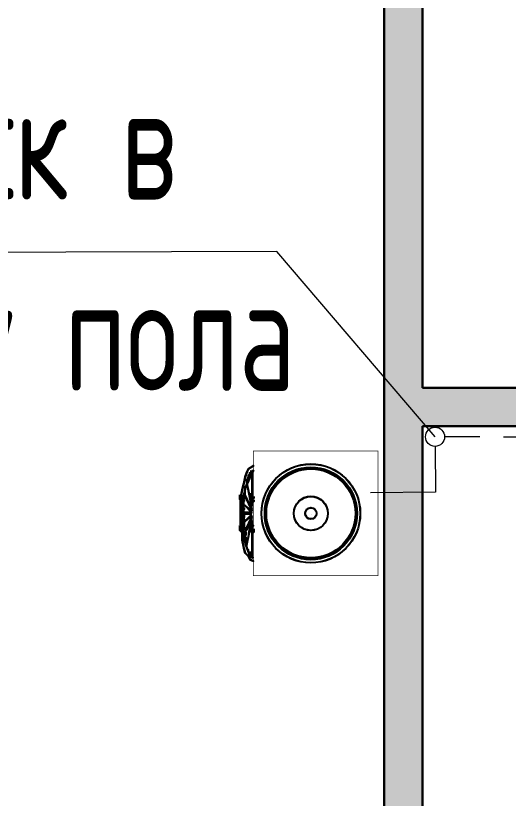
# Model space of a CAD drawing. Header units: millimetres. Extents: x -8689834 to 9419935, y -370377 to 166066.
# Drawn here: x -186348 to -185060, y 118975 to 121020 of the extents above; entities that cross this region are included whole.
import ezdxf
from ezdxf import colors
from ezdxf.entities.mleader import LeaderData, LeaderLine
from ezdxf.math import Vec2, Vec3

# ---------------------------------------------------------------- set-up
doc = ezdxf.new("R2010")
doc.units = ezdxf.units.MM
doc.header["$MEASUREMENT"] = 0
doc.linetypes.add('01_base$0$DASHED2', pattern=[0.375, 0.25, -0.125])
doc.layers.get('0').update_dxf_attribs({"color": 250, "lineweight": 9})
for name, color, linetype, lineweight in [('АР_Отметки', 250, 'Continuous', 15), ('АР_Перегородки газоблок', 165, 'Continuous', 30), ('АР_Перегородки газоблок_Штрих', 165, 'Continuous', 5), ('ВК_канализация', 32, 'Continuous', 30)]:
    doc.layers.add(name, color=color, linetype=linetype, lineweight=lineweight)
doc.layers.add('ТХ_обор_бытовое', color=14, linetype='Continuous')
doc.styles.add('ISOCPEUR', font='isocpeur.ttf', dxfattribs={"width": 0.7})

# ---------------------------------------------------------------- blocks, each defined once
blk = doc.blocks.new('У300')
at = {"layer": 'ТХ_обор_бытовое', "transparency": 33554559}
for points in [[(-230546.2, 67417.8), (-230550.5, 67417.8), (-230550.5, 67413.5), (-230546.2, 67409.3), (-230542, 67413.5), (-230542, 67417.8)], [(-230546.3, 67417.3), (-230550.5, 67417.3), (-230550.5, 67413), (-230546.3, 67408.8), (-230542, 67413), (-230542, 67417.3)], [(-230550.5, 67413.5), (-230554.7, 67413.5), (-230554.7, 67409.3), (-230550.5, 67405.1), (-230546.2, 67409.3), (-230546.2, 67413.5)], [(-230550.5, 67413), (-230554.7, 67413), (-230554.7, 67408.8), (-230550.5, 67404.6), (-230546.3, 67408.8), (-230546.3, 67413)], [(-230546.2, 67358.5), (-230550.5, 67358.5), (-230550.5, 67354.3), (-230546.2, 67350), (-230542, 67354.3), (-230542, 67358.5)], [(-230546.2, 67358.5), (-230550.5, 67358.5), (-230550.5, 67354.3), (-230546.2, 67350), (-230542, 67354.3), (-230542, 67358.5)], [(-230546.3, 67358), (-230550.5, 67358), (-230550.5, 67353.8), (-230546.3, 67349.5), (-230542, 67353.8), (-230542, 67358)], [(-230546.3, 67358), (-230550.5, 67358), (-230550.5, 67353.8), (-230546.3, 67349.5), (-230542, 67353.8), (-230542, 67358)], [(-230575.9, 67354.3), (-230580.1, 67354.3), (-230580.1, 67350), (-230575.9, 67345.8), (-230571.6, 67350), (-230571.6, 67354.3)], [(-230575.9, 67354.3), (-230580.1, 67354.3), (-230580.1, 67350), (-230575.9, 67345.8), (-230571.6, 67350), (-230571.6, 67354.3)], [(-230575.9, 67354.3), (-230580.1, 67354.3), (-230580.1, 67350), (-230575.9, 67345.8), (-230571.6, 67350), (-230571.6, 67354.3)], [(-230575.9, 67354.3), (-230580.1, 67354.3), (-230580.1, 67350), (-230575.9, 67345.8), (-230571.6, 67350), (-230571.6, 67354.3)], [(-230575.9, 67354.3), (-230580.1, 67354.3), (-230580.1, 67350), (-230575.9, 67345.8), (-230571.6, 67350), (-230571.6, 67354.3)], [(-230575.9, 67354.3), (-230580.1, 67354.3), (-230580.1, 67350), (-230575.9, 67345.8), (-230571.6, 67350), (-230571.6, 67354.3)], [(-230575.9, 67353.8), (-230580.1, 67353.8), (-230580.1, 67349.5), (-230575.9, 67345.3), (-230571.7, 67349.5), (-230571.7, 67353.8)], [(-230575.9, 67353.8), (-230580.1, 67353.8), (-230580.1, 67349.5), (-230575.9, 67345.3), (-230571.7, 67349.5), (-230571.7, 67353.8)], [(-230575.9, 67353.8), (-230580.1, 67353.8), (-230580.1, 67349.5), (-230575.9, 67345.3), (-230571.7, 67349.5), (-230571.7, 67353.8)], [(-230575.9, 67353.8), (-230580.1, 67353.8), (-230580.1, 67349.5), (-230575.9, 67345.3), (-230571.7, 67349.5), (-230571.7, 67353.8)], [(-230575.9, 67353.8), (-230580.1, 67353.8), (-230580.1, 67349.5), (-230575.9, 67345.3), (-230571.7, 67349.5), (-230571.7, 67353.8)], [(-230575.9, 67353.8), (-230580.1, 67353.8), (-230580.1, 67349.5), (-230575.9, 67345.3), (-230571.7, 67349.5), (-230571.7, 67353.8)], [(-230575.9, 67350), (-230580.1, 67350), (-230580.1, 67345.8), (-230575.9, 67341.6), (-230571.6, 67345.8), (-230571.6, 67350)], [(-230575.9, 67350), (-230580.1, 67350), (-230580.1, 67345.8), (-230575.9, 67341.6), (-230571.6, 67345.8), (-230571.6, 67350)], [(-230575.9, 67350), (-230580.1, 67350), (-230580.1, 67345.8), (-230575.9, 67341.6), (-230571.6, 67345.8), (-230571.6, 67350)], [(-230575.9, 67350), (-230580.1, 67350), (-230580.1, 67345.8), (-230575.9, 67341.6), (-230571.6, 67345.8), (-230571.6, 67350)], [(-230575.9, 67350), (-230580.1, 67350), (-230580.1, 67345.8), (-230575.9, 67341.6), (-230571.6, 67345.8), (-230571.6, 67350)], [(-230575.9, 67350), (-230580.1, 67350), (-230580.1, 67345.8), (-230575.9, 67341.6), (-230571.6, 67345.8), (-230571.6, 67350)], [(-230575.9, 67350), (-230580.1, 67350), (-230580.1, 67345.8), (-230575.9, 67341.6), (-230571.6, 67345.8), (-230571.6, 67350)], [(-230575.9, 67350), (-230580.1, 67350), (-230580.1, 67345.8), (-230575.9, 67341.6), (-230571.6, 67345.8), (-230571.6, 67350)], [(-230575.9, 67350), (-230580.1, 67350), (-230580.1, 67345.8), (-230575.9, 67341.6), (-230571.6, 67345.8), (-230571.6, 67350)], [(-230575.9, 67350), (-230580.1, 67350), (-230580.1, 67345.8), (-230575.9, 67341.6), (-230571.6, 67345.8), (-230571.6, 67350)], [(-230575.9, 67350), (-230580.1, 67350), (-230580.1, 67345.8), (-230575.9, 67341.6), (-230571.6, 67345.8), (-230571.6, 67350)], [(-230575.9, 67350), (-230580.1, 67350), (-230580.1, 67345.8), (-230575.9, 67341.6), (-230571.6, 67345.8), (-230571.6, 67350)], [(-230575.9, 67350), (-230580.1, 67350), (-230580.1, 67345.8), (-230575.9, 67341.6), (-230571.6, 67345.8), (-230571.6, 67350)], [(-230575.9, 67349.5), (-230580.1, 67349.5), (-230580.1, 67345.3), (-230575.9, 67341.1), (-230571.7, 67345.3), (-230571.7, 67349.5)], [(-230575.9, 67349.5), (-230580.1, 67349.5), (-230580.1, 67345.3), (-230575.9, 67341.1), (-230571.7, 67345.3), (-230571.7, 67349.5)], [(-230575.9, 67349.5), (-230580.1, 67349.5), (-230580.1, 67345.3), (-230575.9, 67341.1), (-230571.7, 67345.3), (-230571.7, 67349.5)], [(-230575.9, 67349.5), (-230580.1, 67349.5), (-230580.1, 67345.3), (-230575.9, 67341.1), (-230571.7, 67345.3), (-230571.7, 67349.5)], [(-230575.9, 67349.5), (-230580.1, 67349.5), (-230580.1, 67345.3), (-230575.9, 67341.1), (-230571.7, 67345.3), (-230571.7, 67349.5)], [(-230575.9, 67349.5), (-230580.1, 67349.5), (-230580.1, 67345.3), (-230575.9, 67341.1), (-230571.7, 67345.3), (-230571.7, 67349.5)], [(-230575.9, 67349.5), (-230580.1, 67349.5), (-230580.1, 67345.3), (-230575.9, 67341.1), (-230571.7, 67345.3), (-230571.7, 67349.5)], [(-230575.9, 67349.5), (-230580.1, 67349.5), (-230580.1, 67345.3), (-230575.9, 67341.1), (-230571.7, 67345.3), (-230571.7, 67349.5)], [(-230575.9, 67349.5), (-230580.1, 67349.5), (-230580.1, 67345.3), (-230575.9, 67341.1), (-230571.7, 67345.3), (-230571.7, 67349.5)], [(-230575.9, 67349.5), (-230580.1, 67349.5), (-230580.1, 67345.3), (-230575.9, 67341.1), (-230571.7, 67345.3), (-230571.7, 67349.5)], [(-230575.9, 67349.5), (-230580.1, 67349.5), (-230580.1, 67345.3), (-230575.9, 67341.1), (-230571.7, 67345.3), (-230571.7, 67349.5)], [(-230575.9, 67349.5), (-230580.1, 67349.5), (-230580.1, 67345.3), (-230575.9, 67341.1), (-230571.7, 67345.3), (-230571.7, 67349.5)], [(-230575.9, 67349.5), (-230580.1, 67349.5), (-230580.1, 67345.3), (-230575.9, 67341.1), (-230571.7, 67345.3), (-230571.7, 67349.5)], [(-230575.9, 67345.8), (-230580.1, 67345.8), (-230580.1, 67341.6), (-230575.9, 67337.3), (-230571.6, 67341.6), (-230571.6, 67345.8)], [(-230575.9, 67345.3), (-230580.1, 67345.3), (-230580.1, 67341.1), (-230575.9, 67336.8), (-230571.7, 67341.1), (-230571.7, 67345.3)], [(-230571.6, 67354.3), (-230575.9, 67354.3), (-230575.9, 67350), (-230571.6, 67345.8), (-230567.4, 67350), (-230567.4, 67354.3)], [(-230571.6, 67354.3), (-230575.9, 67354.3), (-230575.9, 67350), (-230571.6, 67345.8), (-230567.4, 67350), (-230567.4, 67354.3)], [(-230571.6, 67354.3), (-230575.9, 67354.3), (-230575.9, 67350), (-230571.6, 67345.8), (-230567.4, 67350), (-230567.4, 67354.3)], [(-230571.6, 67354.3), (-230575.9, 67354.3), (-230575.9, 67350), (-230571.6, 67345.8), (-230567.4, 67350), (-230567.4, 67354.3)], [(-230571.6, 67354.3), (-230575.9, 67354.3), (-230575.9, 67350), (-230571.6, 67345.8), (-230567.4, 67350), (-230567.4, 67354.3)], [(-230571.7, 67353.8), (-230575.9, 67353.8), (-230575.9, 67349.5), (-230571.7, 67345.3), (-230567.4, 67349.5), (-230567.4, 67353.8)], [(-230571.7, 67353.8), (-230575.9, 67353.8), (-230575.9, 67349.5), (-230571.7, 67345.3), (-230567.4, 67349.5), (-230567.4, 67353.8)], [(-230571.7, 67353.8), (-230575.9, 67353.8), (-230575.9, 67349.5), (-230571.7, 67345.3), (-230567.4, 67349.5), (-230567.4, 67353.8)], [(-230571.7, 67353.8), (-230575.9, 67353.8), (-230575.9, 67349.5), (-230571.7, 67345.3), (-230567.4, 67349.5), (-230567.4, 67353.8)], [(-230571.7, 67353.8), (-230575.9, 67353.8), (-230575.9, 67349.5), (-230571.7, 67345.3), (-230567.4, 67349.5), (-230567.4, 67353.8)], [(-230571.6, 67350), (-230575.9, 67350), (-230575.9, 67345.8), (-230571.6, 67341.6), (-230567.4, 67345.8), (-230567.4, 67350)], [(-230571.6, 67350), (-230575.9, 67350), (-230575.9, 67345.8), (-230571.6, 67341.6), (-230567.4, 67345.8), (-230567.4, 67350)], [(-230571.6, 67350), (-230575.9, 67350), (-230575.9, 67345.8), (-230571.6, 67341.6), (-230567.4, 67345.8), (-230567.4, 67350)], [(-230571.6, 67350), (-230575.9, 67350), (-230575.9, 67345.8), (-230571.6, 67341.6), (-230567.4, 67345.8), (-230567.4, 67350)], [(-230571.6, 67350), (-230575.9, 67350), (-230575.9, 67345.8), (-230571.6, 67341.6), (-230567.4, 67345.8), (-230567.4, 67350)], [(-230571.6, 67350), (-230575.9, 67350), (-230575.9, 67345.8), (-230571.6, 67341.6), (-230567.4, 67345.8), (-230567.4, 67350)], [(-230571.6, 67350), (-230575.9, 67350), (-230575.9, 67345.8), (-230571.6, 67341.6), (-230567.4, 67345.8), (-230567.4, 67350)], [(-230571.6, 67350), (-230575.9, 67350), (-230575.9, 67345.8), (-230571.6, 67341.6), (-230567.4, 67345.8), (-230567.4, 67350)], [(-230571.7, 67349.5), (-230575.9, 67349.5), (-230575.9, 67345.3), (-230571.7, 67341.1), (-230567.4, 67345.3), (-230567.4, 67349.5)], [(-230571.7, 67349.5), (-230575.9, 67349.5), (-230575.9, 67345.3), (-230571.7, 67341.1), (-230567.4, 67345.3), (-230567.4, 67349.5)], [(-230571.7, 67349.5), (-230575.9, 67349.5), (-230575.9, 67345.3), (-230571.7, 67341.1), (-230567.4, 67345.3), (-230567.4, 67349.5)], [(-230571.7, 67349.5), (-230575.9, 67349.5), (-230575.9, 67345.3), (-230571.7, 67341.1), (-230567.4, 67345.3), (-230567.4, 67349.5)], [(-230571.7, 67349.5), (-230575.9, 67349.5), (-230575.9, 67345.3), (-230571.7, 67341.1), (-230567.4, 67345.3), (-230567.4, 67349.5)], [(-230571.7, 67349.5), (-230575.9, 67349.5), (-230575.9, 67345.3), (-230571.7, 67341.1), (-230567.4, 67345.3), (-230567.4, 67349.5)], [(-230571.7, 67349.5), (-230575.9, 67349.5), (-230575.9, 67345.3), (-230571.7, 67341.1), (-230567.4, 67345.3), (-230567.4, 67349.5)], [(-230571.7, 67349.5), (-230575.9, 67349.5), (-230575.9, 67345.3), (-230571.7, 67341.1), (-230567.4, 67345.3), (-230567.4, 67349.5)], [(-230567.4, 67341.1), (-230571.7, 67341.1), (-230571.7, 67336.8), (-230567.4, 67332.6), (-230563.2, 67336.8), (-230563.2, 67341.1)], [(-230567.4, 67341.6), (-230571.6, 67341.6), (-230571.6, 67337.3), (-230567.4, 67333.1), (-230563.2, 67337.3), (-230563.2, 67341.6)], [(-230546.2, 67354.3), (-230550.5, 67354.3), (-230550.5, 67350), (-230546.2, 67345.8), (-230542, 67350), (-230542, 67354.3)], [(-230546.2, 67354.3), (-230550.5, 67354.3), (-230550.5, 67350), (-230546.2, 67345.8), (-230542, 67350), (-230542, 67354.3)], [(-230546.2, 67354.3), (-230550.5, 67354.3), (-230550.5, 67350), (-230546.2, 67345.8), (-230542, 67350), (-230542, 67354.3)], [(-230546.3, 67353.8), (-230550.5, 67353.8), (-230550.5, 67349.5), (-230546.3, 67345.3), (-230542, 67349.5), (-230542, 67353.8)], [(-230546.3, 67353.8), (-230550.5, 67353.8), (-230550.5, 67349.5), (-230546.3, 67345.3), (-230542, 67349.5), (-230542, 67353.8)], [(-230546.3, 67353.8), (-230550.5, 67353.8), (-230550.5, 67349.5), (-230546.3, 67345.3), (-230542, 67349.5), (-230542, 67353.8)], [(-230546.2, 67350), (-230550.5, 67350), (-230550.5, 67345.8), (-230546.2, 67341.6), (-230542, 67345.8), (-230542, 67350)], [(-230546.3, 67349.5), (-230550.5, 67349.5), (-230550.5, 67345.3), (-230546.3, 67341.1), (-230542, 67345.3), (-230542, 67349.5)], [(-230546.2, 67345.8), (-230550.5, 67345.8), (-230550.5, 67341.6), (-230546.2, 67337.3), (-230542, 67341.6), (-230542, 67345.8)], [(-230546.2, 67345.8), (-230550.5, 67345.8), (-230550.5, 67341.6), (-230546.2, 67337.3), (-230542, 67341.6), (-230542, 67345.8)], [(-230546.2, 67345.8), (-230550.5, 67345.8), (-230550.5, 67341.6), (-230546.2, 67337.3), (-230542, 67341.6), (-230542, 67345.8)], [(-230546.2, 67345.8), (-230550.5, 67345.8), (-230550.5, 67341.6), (-230546.2, 67337.3), (-230542, 67341.6), (-230542, 67345.8)], [(-230546.3, 67345.3), (-230550.5, 67345.3), (-230550.5, 67341.1), (-230546.3, 67336.8), (-230542, 67341.1), (-230542, 67345.3)], [(-230546.3, 67345.3), (-230550.5, 67345.3), (-230550.5, 67341.1), (-230546.3, 67336.8), (-230542, 67341.1), (-230542, 67345.3)], [(-230546.3, 67345.3), (-230550.5, 67345.3), (-230550.5, 67341.1), (-230546.3, 67336.8), (-230542, 67341.1), (-230542, 67345.3)], [(-230546.3, 67345.3), (-230550.5, 67345.3), (-230550.5, 67341.1), (-230546.3, 67336.8), (-230542, 67341.1), (-230542, 67345.3)], [(-230542, 67349.5), (-230546.3, 67349.5), (-230546.3, 67345.3), (-230542, 67341.1), (-230537.8, 67345.3), (-230537.8, 67349.5)], [(-230542, 67341.1), (-230546.3, 67341.1), (-230546.3, 67336.8), (-230542, 67332.6), (-230537.8, 67336.8), (-230537.8, 67341.1)], [(-230542, 67341.1), (-230546.3, 67341.1), (-230546.3, 67336.8), (-230542, 67332.6), (-230537.8, 67336.8), (-230537.8, 67341.1)], [(-230542, 67350), (-230546.2, 67350), (-230546.2, 67345.8), (-230542, 67341.6), (-230537.8, 67345.8), (-230537.8, 67350)], [(-230542, 67341.6), (-230546.2, 67341.6), (-230546.2, 67337.3), (-230542, 67333.1), (-230537.8, 67337.3), (-230537.8, 67341.6)], [(-230542, 67341.6), (-230546.2, 67341.6), (-230546.2, 67337.3), (-230542, 67333.1), (-230537.8, 67337.3), (-230537.8, 67341.6)], [(-230567.4, 67328.4), (-230571.7, 67328.4), (-230571.7, 67324.1), (-230567.4, 67319.9), (-230563.2, 67324.1), (-230563.2, 67328.4)], [(-230567.4, 67319.9), (-230571.7, 67319.9), (-230571.7, 67315.7), (-230567.4, 67311.4), (-230563.2, 67315.7), (-230563.2, 67319.9)], [(-230567.4, 67328.9), (-230571.6, 67328.9), (-230571.6, 67324.6), (-230567.4, 67320.4), (-230563.2, 67324.6), (-230563.2, 67328.9)], [(-230567.4, 67320.4), (-230571.6, 67320.4), (-230571.6, 67316.2), (-230567.4, 67311.9), (-230563.2, 67316.2), (-230563.2, 67320.4)], [(-230567.4, 67307.2), (-230571.7, 67307.2), (-230571.7, 67303), (-230567.4, 67298.7), (-230563.2, 67303), (-230563.2, 67307.2)], [(-230567.4, 67303), (-230571.7, 67303), (-230571.7, 67298.7), (-230567.4, 67294.5), (-230563.2, 67298.7), (-230563.2, 67303)], [(-230567.4, 67303), (-230571.7, 67303), (-230571.7, 67298.7), (-230567.4, 67294.5), (-230563.2, 67298.7), (-230563.2, 67303)], [(-230567.4, 67298.7), (-230571.7, 67298.7), (-230571.7, 67294.5), (-230567.4, 67290.3), (-230563.2, 67294.5), (-230563.2, 67298.7)], [(-230567.4, 67298.7), (-230571.7, 67298.7), (-230571.7, 67294.5), (-230567.4, 67290.3), (-230563.2, 67294.5), (-230563.2, 67298.7)], [(-230567.4, 67298.7), (-230571.7, 67298.7), (-230571.7, 67294.5), (-230567.4, 67290.3), (-230563.2, 67294.5), (-230563.2, 67298.7)], [(-230567.4, 67298.7), (-230571.7, 67298.7), (-230571.7, 67294.5), (-230567.4, 67290.3), (-230563.2, 67294.5), (-230563.2, 67298.7)], [(-230567.4, 67307.7), (-230571.6, 67307.7), (-230571.6, 67303.5), (-230567.4, 67299.2), (-230563.2, 67303.5), (-230563.2, 67307.7)], [(-230567.4, 67303.5), (-230571.6, 67303.5), (-230571.6, 67299.2), (-230567.4, 67295), (-230563.2, 67299.2), (-230563.2, 67303.5)], [(-230567.4, 67303.5), (-230571.6, 67303.5), (-230571.6, 67299.2), (-230567.4, 67295), (-230563.2, 67299.2), (-230563.2, 67303.5)], [(-230567.4, 67299.2), (-230571.6, 67299.2), (-230571.6, 67295), (-230567.4, 67290.8), (-230563.2, 67295), (-230563.2, 67299.2)], [(-230567.4, 67299.2), (-230571.6, 67299.2), (-230571.6, 67295), (-230567.4, 67290.8), (-230563.2, 67295), (-230563.2, 67299.2)], [(-230567.4, 67299.2), (-230571.6, 67299.2), (-230571.6, 67295), (-230567.4, 67290.8), (-230563.2, 67295), (-230563.2, 67299.2)], [(-230567.4, 67299.2), (-230571.6, 67299.2), (-230571.6, 67295), (-230567.4, 67290.8), (-230563.2, 67295), (-230563.2, 67299.2)], [(-230575.9, 67273.8), (-230580.1, 67273.8), (-230580.1, 67269.6), (-230575.9, 67265.4), (-230571.6, 67269.6), (-230571.6, 67273.8)], [(-230575.9, 67273.8), (-230580.1, 67273.8), (-230580.1, 67269.6), (-230575.9, 67265.4), (-230571.6, 67269.6), (-230571.6, 67273.8)], [(-230575.9, 67273.3), (-230580.1, 67273.3), (-230580.1, 67269.1), (-230575.9, 67264.9), (-230571.7, 67269.1), (-230571.7, 67273.3)], [(-230575.9, 67273.3), (-230580.1, 67273.3), (-230580.1, 67269.1), (-230575.9, 67264.9), (-230571.7, 67269.1), (-230571.7, 67273.3)], [(-230567.4, 67290.3), (-230571.7, 67290.3), (-230571.7, 67286), (-230567.4, 67281.8), (-230563.2, 67286), (-230563.2, 67290.3)], [(-230567.4, 67281.8), (-230571.7, 67281.8), (-230571.7, 67277.6), (-230567.4, 67273.3), (-230563.2, 67277.6), (-230563.2, 67281.8)], [(-230567.4, 67281.8), (-230571.7, 67281.8), (-230571.7, 67277.6), (-230567.4, 67273.3), (-230563.2, 67277.6), (-230563.2, 67281.8)], [(-230567.4, 67277.6), (-230571.7, 67277.6), (-230571.7, 67273.3), (-230567.4, 67269.1), (-230563.2, 67273.3), (-230563.2, 67277.6)], [(-230567.4, 67273.3), (-230571.7, 67273.3), (-230571.7, 67269.1), (-230567.4, 67264.9), (-230563.2, 67269.1), (-230563.2, 67273.3)], [(-230567.4, 67290.8), (-230571.6, 67290.8), (-230571.6, 67286.5), (-230567.4, 67282.3), (-230563.2, 67286.5), (-230563.2, 67290.8)], [(-230567.4, 67282.3), (-230571.6, 67282.3), (-230571.6, 67278.1), (-230567.4, 67273.8), (-230563.2, 67278.1), (-230563.2, 67282.3)], [(-230567.4, 67282.3), (-230571.6, 67282.3), (-230571.6, 67278.1), (-230567.4, 67273.8), (-230563.2, 67278.1), (-230563.2, 67282.3)], [(-230567.4, 67278.1), (-230571.6, 67278.1), (-230571.6, 67273.8), (-230567.4, 67269.6), (-230563.2, 67273.8), (-230563.2, 67278.1)], [(-230567.4, 67273.8), (-230571.6, 67273.8), (-230571.6, 67269.6), (-230567.4, 67265.4), (-230563.2, 67269.6), (-230563.2, 67273.8)], [(-230546.2, 67273.8), (-230550.5, 67273.8), (-230550.5, 67269.6), (-230546.2, 67265.4), (-230542, 67269.6), (-230542, 67273.8)], [(-230546.2, 67273.8), (-230550.5, 67273.8), (-230550.5, 67269.6), (-230546.2, 67265.4), (-230542, 67269.6), (-230542, 67273.8)], [(-230546.2, 67273.8), (-230550.5, 67273.8), (-230550.5, 67269.6), (-230546.2, 67265.4), (-230542, 67269.6), (-230542, 67273.8)], [(-230546.2, 67273.8), (-230550.5, 67273.8), (-230550.5, 67269.6), (-230546.2, 67265.4), (-230542, 67269.6), (-230542, 67273.8)], [(-230546.3, 67273.3), (-230550.5, 67273.3), (-230550.5, 67269.1), (-230546.3, 67264.9), (-230542, 67269.1), (-230542, 67273.3)], [(-230546.3, 67273.3), (-230550.5, 67273.3), (-230550.5, 67269.1), (-230546.3, 67264.9), (-230542, 67269.1), (-230542, 67273.3)], [(-230546.3, 67273.3), (-230550.5, 67273.3), (-230550.5, 67269.1), (-230546.3, 67264.9), (-230542, 67269.1), (-230542, 67273.3)], [(-230546.3, 67273.3), (-230550.5, 67273.3), (-230550.5, 67269.1), (-230546.3, 67264.9), (-230542, 67269.1), (-230542, 67273.3)], [(-230575.9, 67269.6), (-230580.1, 67269.6), (-230580.1, 67265.4), (-230575.9, 67261.1), (-230571.6, 67265.4), (-230571.6, 67269.6)], [(-230575.9, 67269.6), (-230580.1, 67269.6), (-230580.1, 67265.4), (-230575.9, 67261.1), (-230571.6, 67265.4), (-230571.6, 67269.6)], [(-230575.9, 67269.6), (-230580.1, 67269.6), (-230580.1, 67265.4), (-230575.9, 67261.1), (-230571.6, 67265.4), (-230571.6, 67269.6)], [(-230575.9, 67269.6), (-230580.1, 67269.6), (-230580.1, 67265.4), (-230575.9, 67261.1), (-230571.6, 67265.4), (-230571.6, 67269.6)], [(-230575.9, 67269.6), (-230580.1, 67269.6), (-230580.1, 67265.4), (-230575.9, 67261.1), (-230571.6, 67265.4), (-230571.6, 67269.6)], [(-230575.9, 67269.6), (-230580.1, 67269.6), (-230580.1, 67265.4), (-230575.9, 67261.1), (-230571.6, 67265.4), (-230571.6, 67269.6)], [(-230575.9, 67269.6), (-230580.1, 67269.6), (-230580.1, 67265.4), (-230575.9, 67261.1), (-230571.6, 67265.4), (-230571.6, 67269.6)], [(-230575.9, 67269.6), (-230580.1, 67269.6), (-230580.1, 67265.4), (-230575.9, 67261.1), (-230571.6, 67265.4), (-230571.6, 67269.6)], [(-230575.9, 67269.6), (-230580.1, 67269.6), (-230580.1, 67265.4), (-230575.9, 67261.1), (-230571.6, 67265.4), (-230571.6, 67269.6)], [(-230575.9, 67269.1), (-230580.1, 67269.1), (-230580.1, 67264.9), (-230575.9, 67260.6), (-230571.7, 67264.9), (-230571.7, 67269.1)], [(-230575.9, 67269.1), (-230580.1, 67269.1), (-230580.1, 67264.9), (-230575.9, 67260.6), (-230571.7, 67264.9), (-230571.7, 67269.1)], [(-230575.9, 67269.1), (-230580.1, 67269.1), (-230580.1, 67264.9), (-230575.9, 67260.6), (-230571.7, 67264.9), (-230571.7, 67269.1)], [(-230575.9, 67269.1), (-230580.1, 67269.1), (-230580.1, 67264.9), (-230575.9, 67260.6), (-230571.7, 67264.9), (-230571.7, 67269.1)], [(-230575.9, 67269.1), (-230580.1, 67269.1), (-230580.1, 67264.9), (-230575.9, 67260.6), (-230571.7, 67264.9), (-230571.7, 67269.1)], [(-230575.9, 67269.1), (-230580.1, 67269.1), (-230580.1, 67264.9), (-230575.9, 67260.6), (-230571.7, 67264.9), (-230571.7, 67269.1)], [(-230575.9, 67269.1), (-230580.1, 67269.1), (-230580.1, 67264.9), (-230575.9, 67260.6), (-230571.7, 67264.9), (-230571.7, 67269.1)], [(-230575.9, 67269.1), (-230580.1, 67269.1), (-230580.1, 67264.9), (-230575.9, 67260.6), (-230571.7, 67264.9), (-230571.7, 67269.1)], [(-230575.9, 67269.1), (-230580.1, 67269.1), (-230580.1, 67264.9), (-230575.9, 67260.6), (-230571.7, 67264.9), (-230571.7, 67269.1)], [(-230575.9, 67265.4), (-230580.1, 67265.4), (-230580.1, 67261.1), (-230575.9, 67256.9), (-230571.6, 67261.1), (-230571.6, 67265.4)], [(-230575.9, 67265.4), (-230580.1, 67265.4), (-230580.1, 67261.1), (-230575.9, 67256.9), (-230571.6, 67261.1), (-230571.6, 67265.4)], [(-230575.9, 67265.4), (-230580.1, 67265.4), (-230580.1, 67261.1), (-230575.9, 67256.9), (-230571.6, 67261.1), (-230571.6, 67265.4)], [(-230575.9, 67265.4), (-230580.1, 67265.4), (-230580.1, 67261.1), (-230575.9, 67256.9), (-230571.6, 67261.1), (-230571.6, 67265.4)], [(-230575.9, 67265.4), (-230580.1, 67265.4), (-230580.1, 67261.1), (-230575.9, 67256.9), (-230571.6, 67261.1), (-230571.6, 67265.4)], [(-230575.9, 67264.9), (-230580.1, 67264.9), (-230580.1, 67260.6), (-230575.9, 67256.4), (-230571.7, 67260.6), (-230571.7, 67264.9)], [(-230575.9, 67264.9), (-230580.1, 67264.9), (-230580.1, 67260.6), (-230575.9, 67256.4), (-230571.7, 67260.6), (-230571.7, 67264.9)], [(-230575.9, 67264.9), (-230580.1, 67264.9), (-230580.1, 67260.6), (-230575.9, 67256.4), (-230571.7, 67260.6), (-230571.7, 67264.9)], [(-230575.9, 67264.9), (-230580.1, 67264.9), (-230580.1, 67260.6), (-230575.9, 67256.4), (-230571.7, 67260.6), (-230571.7, 67264.9)], [(-230575.9, 67264.9), (-230580.1, 67264.9), (-230580.1, 67260.6), (-230575.9, 67256.4), (-230571.7, 67260.6), (-230571.7, 67264.9)], [(-230571.6, 67269.6), (-230575.9, 67269.6), (-230575.9, 67265.4), (-230571.6, 67261.1), (-230567.4, 67265.4), (-230567.4, 67269.6)], [(-230571.6, 67269.6), (-230575.9, 67269.6), (-230575.9, 67265.4), (-230571.6, 67261.1), (-230567.4, 67265.4), (-230567.4, 67269.6)], [(-230571.6, 67269.6), (-230575.9, 67269.6), (-230575.9, 67265.4), (-230571.6, 67261.1), (-230567.4, 67265.4), (-230567.4, 67269.6)], [(-230571.6, 67269.6), (-230575.9, 67269.6), (-230575.9, 67265.4), (-230571.6, 67261.1), (-230567.4, 67265.4), (-230567.4, 67269.6)], [(-230571.6, 67269.6), (-230575.9, 67269.6), (-230575.9, 67265.4), (-230571.6, 67261.1), (-230567.4, 67265.4), (-230567.4, 67269.6)], [(-230571.6, 67269.6), (-230575.9, 67269.6), (-230575.9, 67265.4), (-230571.6, 67261.1), (-230567.4, 67265.4), (-230567.4, 67269.6)], [(-230571.6, 67269.6), (-230575.9, 67269.6), (-230575.9, 67265.4), (-230571.6, 67261.1), (-230567.4, 67265.4), (-230567.4, 67269.6)], [(-230571.6, 67269.6), (-230575.9, 67269.6), (-230575.9, 67265.4), (-230571.6, 67261.1), (-230567.4, 67265.4), (-230567.4, 67269.6)], [(-230571.6, 67269.6), (-230575.9, 67269.6), (-230575.9, 67265.4), (-230571.6, 67261.1), (-230567.4, 67265.4), (-230567.4, 67269.6)], [(-230571.7, 67269.1), (-230575.9, 67269.1), (-230575.9, 67264.9), (-230571.7, 67260.6), (-230567.4, 67264.9), (-230567.4, 67269.1)], [(-230571.7, 67269.1), (-230575.9, 67269.1), (-230575.9, 67264.9), (-230571.7, 67260.6), (-230567.4, 67264.9), (-230567.4, 67269.1)], [(-230571.7, 67269.1), (-230575.9, 67269.1), (-230575.9, 67264.9), (-230571.7, 67260.6), (-230567.4, 67264.9), (-230567.4, 67269.1)], [(-230571.7, 67269.1), (-230575.9, 67269.1), (-230575.9, 67264.9), (-230571.7, 67260.6), (-230567.4, 67264.9), (-230567.4, 67269.1)], [(-230571.7, 67269.1), (-230575.9, 67269.1), (-230575.9, 67264.9), (-230571.7, 67260.6), (-230567.4, 67264.9), (-230567.4, 67269.1)], [(-230571.7, 67269.1), (-230575.9, 67269.1), (-230575.9, 67264.9), (-230571.7, 67260.6), (-230567.4, 67264.9), (-230567.4, 67269.1)], [(-230571.7, 67269.1), (-230575.9, 67269.1), (-230575.9, 67264.9), (-230571.7, 67260.6), (-230567.4, 67264.9), (-230567.4, 67269.1)], [(-230571.7, 67269.1), (-230575.9, 67269.1), (-230575.9, 67264.9), (-230571.7, 67260.6), (-230567.4, 67264.9), (-230567.4, 67269.1)], [(-230571.7, 67269.1), (-230575.9, 67269.1), (-230575.9, 67264.9), (-230571.7, 67260.6), (-230567.4, 67264.9), (-230567.4, 67269.1)], [(-230571.6, 67265.4), (-230575.9, 67265.4), (-230575.9, 67261.1), (-230571.6, 67256.9), (-230567.4, 67261.1), (-230567.4, 67265.4)], [(-230571.6, 67265.4), (-230575.9, 67265.4), (-230575.9, 67261.1), (-230571.6, 67256.9), (-230567.4, 67261.1), (-230567.4, 67265.4)], [(-230571.6, 67265.4), (-230575.9, 67265.4), (-230575.9, 67261.1), (-230571.6, 67256.9), (-230567.4, 67261.1), (-230567.4, 67265.4)], [(-230571.7, 67264.9), (-230575.9, 67264.9), (-230575.9, 67260.6), (-230571.7, 67256.4), (-230567.4, 67260.6), (-230567.4, 67264.9)], [(-230571.7, 67264.9), (-230575.9, 67264.9), (-230575.9, 67260.6), (-230571.7, 67256.4), (-230567.4, 67260.6), (-230567.4, 67264.9)], [(-230571.7, 67264.9), (-230575.9, 67264.9), (-230575.9, 67260.6), (-230571.7, 67256.4), (-230567.4, 67260.6), (-230567.4, 67264.9)], [(-230563.2, 67269.6), (-230567.4, 67269.6), (-230567.4, 67265.4), (-230563.2, 67261.1), (-230558.9, 67265.4), (-230558.9, 67269.6)], [(-230563.2, 67269.1), (-230567.4, 67269.1), (-230567.4, 67264.9), (-230563.2, 67260.6), (-230559, 67264.9), (-230559, 67269.1)], [(-230563.2, 67256.9), (-230567.4, 67256.9), (-230567.4, 67252.7), (-230563.2, 67248.4), (-230558.9, 67252.7), (-230558.9, 67256.9)], [(-230563.2, 67256.4), (-230567.4, 67256.4), (-230567.4, 67252.2), (-230563.2, 67247.9), (-230559, 67252.2), (-230559, 67256.4)], [(-230563.2, 67252.7), (-230567.4, 67252.7), (-230567.4, 67248.4), (-230563.2, 67244.2), (-230558.9, 67248.4), (-230558.9, 67252.7)], [(-230563.2, 67252.2), (-230567.4, 67252.2), (-230567.4, 67247.9), (-230563.2, 67243.7), (-230559, 67247.9), (-230559, 67252.2)], [(-230550.5, 67269.6), (-230554.7, 67269.6), (-230554.7, 67265.4), (-230550.5, 67261.1), (-230546.2, 67265.4), (-230546.2, 67269.6)], [(-230550.5, 67269.6), (-230554.7, 67269.6), (-230554.7, 67265.4), (-230550.5, 67261.1), (-230546.2, 67265.4), (-230546.2, 67269.6)], [(-230550.5, 67269.1), (-230554.7, 67269.1), (-230554.7, 67264.9), (-230550.5, 67260.6), (-230546.3, 67264.9), (-230546.3, 67269.1)], [(-230550.5, 67269.1), (-230554.7, 67269.1), (-230554.7, 67264.9), (-230550.5, 67260.6), (-230546.3, 67264.9), (-230546.3, 67269.1)], [(-230546.2, 67269.6), (-230550.5, 67269.6), (-230550.5, 67265.4), (-230546.2, 67261.1), (-230542, 67265.4), (-230542, 67269.6)], [(-230546.2, 67269.6), (-230550.5, 67269.6), (-230550.5, 67265.4), (-230546.2, 67261.1), (-230542, 67265.4), (-230542, 67269.6)], [(-230546.3, 67269.1), (-230550.5, 67269.1), (-230550.5, 67264.9), (-230546.3, 67260.6), (-230542, 67264.9), (-230542, 67269.1)], [(-230546.3, 67269.1), (-230550.5, 67269.1), (-230550.5, 67264.9), (-230546.3, 67260.6), (-230542, 67264.9), (-230542, 67269.1)], [(-230546.2, 67265.4), (-230550.5, 67265.4), (-230550.5, 67261.1), (-230546.2, 67256.9), (-230542, 67261.1), (-230542, 67265.4)], [(-230546.2, 67265.4), (-230550.5, 67265.4), (-230550.5, 67261.1), (-230546.2, 67256.9), (-230542, 67261.1), (-230542, 67265.4)], [(-230546.3, 67264.9), (-230550.5, 67264.9), (-230550.5, 67260.6), (-230546.3, 67256.4), (-230542, 67260.6), (-230542, 67264.9)], [(-230546.3, 67264.9), (-230550.5, 67264.9), (-230550.5, 67260.6), (-230546.3, 67256.4), (-230542, 67260.6), (-230542, 67264.9)], [(-230546.2, 67261.1), (-230550.5, 67261.1), (-230550.5, 67256.9), (-230546.2, 67252.7), (-230542, 67256.9), (-230542, 67261.1)], [(-230546.2, 67261.1), (-230550.5, 67261.1), (-230550.5, 67256.9), (-230546.2, 67252.7), (-230542, 67256.9), (-230542, 67261.1)], [(-230546.3, 67260.6), (-230550.5, 67260.6), (-230550.5, 67256.4), (-230546.3, 67252.2), (-230542, 67256.4), (-230542, 67260.6)], [(-230546.3, 67260.6), (-230550.5, 67260.6), (-230550.5, 67256.4), (-230546.3, 67252.2), (-230542, 67256.4), (-230542, 67260.6)], [(-230542, 67264.9), (-230546.3, 67264.9), (-230546.3, 67260.6), (-230542, 67256.4), (-230537.8, 67260.6), (-230537.8, 67264.9)], [(-230542, 67260.6), (-230546.3, 67260.6), (-230546.3, 67256.4), (-230542, 67252.2), (-230537.8, 67256.4), (-230537.8, 67260.6)], [(-230542, 67260.6), (-230546.3, 67260.6), (-230546.3, 67256.4), (-230542, 67252.2), (-230537.8, 67256.4), (-230537.8, 67260.6)], [(-230542, 67265.4), (-230546.2, 67265.4), (-230546.2, 67261.1), (-230542, 67256.9), (-230537.8, 67261.1), (-230537.8, 67265.4)], [(-230542, 67261.1), (-230546.2, 67261.1), (-230546.2, 67256.9), (-230542, 67252.7), (-230537.8, 67256.9), (-230537.8, 67261.1)], [(-230542, 67261.1), (-230546.2, 67261.1), (-230546.2, 67256.9), (-230542, 67252.7), (-230537.8, 67256.9), (-230537.8, 67261.1)], [(-230563.2, 67244.2), (-230567.4, 67244.2), (-230567.4, 67240), (-230563.2, 67235.7), (-230558.9, 67240), (-230558.9, 67244.2)], [(-230563.2, 67243.7), (-230567.4, 67243.7), (-230567.4, 67239.5), (-230563.2, 67235.2), (-230559, 67239.5), (-230559, 67243.7)], [(-230563.2, 67240), (-230567.4, 67240), (-230567.4, 67235.7), (-230563.2, 67231.5), (-230558.9, 67235.7), (-230558.9, 67240)], [(-230563.2, 67239.5), (-230567.4, 67239.5), (-230567.4, 67235.2), (-230563.2, 67231), (-230559, 67235.2), (-230559, 67239.5)], [(-230550.5, 67206.1), (-230554.7, 67206.1), (-230554.7, 67201.9), (-230550.5, 67197.6), (-230546.2, 67201.9), (-230546.2, 67206.1)], [(-230550.5, 67205.6), (-230554.7, 67205.6), (-230554.7, 67201.4), (-230550.5, 67197.1), (-230546.3, 67201.4), (-230546.3, 67205.6)]]:
    blk.add_hatch(color=256, dxfattribs=at).paths.add_polyline_path(points)
at = {"layer": 'ТХ_обор_бытовое', "const_width": 2}
blk.add_lwpolyline([(-230216, 67468.6), (-230216, 67142.6), (-230542, 67142.6), (-230542, 67468.6)], close=True, dxfattribs=at)
at = {"layer": 'ТХ_обор_бытовое'}
for points in [[(-230550.5, 67184.9), (-230554.7, 67193.4), (-230563.2, 67201.9), (-230567.4, 67214.6), (-230571.6, 67235.7), (-230571.6, 67252.7), (-230575.9, 67278.1), (-230575.9, 67299.2), (-230575.9, 67324.6), (-230575.9, 67345.8), (-230571.6, 67367), (-230567.4, 67383.9), (-230563.2, 67400.8), (-230558.9, 67413.5), (-230554.7, 67422), (-230542, 67430.5), (-230554.7, 67422), (-230558.9, 67413.5), (-230563.2, 67400.8), (-230567.4, 67383.9), (-230571.6, 67367), (-230575.9, 67345.8), (-230575.9, 67324.6), (-230575.9, 67299.2), (-230575.9, 67278.1), (-230571.6, 67252.7), (-230571.6, 67235.7), (-230567.4, 67214.6), (-230563.2, 67201.9), (-230554.7, 67193.4), (-230550.5, 67184.9), (-230542, 67180.7), (-230550.5, 67184.9), (-230554.7, 67193.4), (-230563.2, 67201.9), (-230567.4, 67214.6), (-230571.6, 67235.7), (-230571.6, 67252.7), (-230575.9, 67278.1), (-230575.9, 67299.2), (-230575.9, 67324.6), (-230575.9, 67345.8), (-230571.6, 67367), (-230567.4, 67383.9), (-230563.2, 67400.8), (-230558.9, 67413.5), (-230554.7, 67422), (-230542, 67430.5)], [(-230571.6, 67367), (-230575.9, 67345.8), (-230575.9, 67324.6), (-230575.9, 67299.2), (-230575.9, 67278.1)], [(-230575.9, 67350), (-230575.9, 67345.8), (-230575.9, 67350), (-230571.6, 67350), (-230571.6, 67345.8), (-230575.9, 67345.8)], [(-230542, 67354.3), (-230546.2, 67354.3), (-230546.2, 67350), (-230550.5, 67350), (-230550.5, 67345.8), (-230546.2, 67345.8), (-230546.2, 67341.6), (-230542, 67337.3), (-230546.2, 67341.6), (-230546.2, 67345.8), (-230550.5, 67345.8), (-230550.5, 67350), (-230546.2, 67350), (-230546.2, 67354.3)], [(-230542, 67350), (-230546.2, 67350), (-230546.2, 67345.8), (-230542, 67345.8)], [(-230567.4, 67278.1), (-230571.6, 67299.2)], [(-230389.6, 67303.5), (-230389.6, 67303.5)], [(-230542, 67265.4), (-230546.2, 67265.4), (-230546.2, 67261.1), (-230542, 67261.1)], [(-230542, 67193.4), (-230546.2, 67193.4), (-230550.5, 67193.4), (-230542, 67189.2)], [(-230542, 67180.7), (-230550.5, 67184.9), (-230542, 67180.7)]]:
    blk.add_lwpolyline(points, dxfattribs=at)
at = {"layer": 'ТХ_обор_бытовое', "elevation": -0.6}
for points in [[(-230550.5, 67184.4), (-230554.7, 67192.9), (-230563.2, 67201.4), (-230567.4, 67214.1), (-230571.7, 67235.2), (-230571.7, 67252.2), (-230575.9, 67277.6), (-230575.9, 67298.7), (-230575.9, 67324.1), (-230575.9, 67345.3), (-230571.7, 67366.5), (-230567.4, 67383.4), (-230563.2, 67400.3), (-230559, 67413), (-230554.7, 67421.5), (-230542, 67430), (-230554.7, 67421.5), (-230559, 67413), (-230563.2, 67400.3), (-230567.4, 67383.4), (-230571.7, 67366.5), (-230575.9, 67345.3), (-230575.9, 67324.1), (-230575.9, 67298.7), (-230575.9, 67277.6), (-230571.7, 67252.2), (-230571.7, 67235.2), (-230567.4, 67214.1), (-230563.2, 67201.4), (-230554.7, 67192.9), (-230550.5, 67184.4), (-230542, 67180.2), (-230550.5, 67184.4), (-230554.7, 67192.9), (-230563.2, 67201.4), (-230567.4, 67214.1), (-230571.7, 67235.2), (-230571.7, 67252.2), (-230575.9, 67277.6), (-230575.9, 67298.7), (-230575.9, 67324.1), (-230575.9, 67345.3), (-230571.7, 67366.5), (-230567.4, 67383.4), (-230563.2, 67400.3), (-230559, 67413), (-230554.7, 67421.5), (-230542, 67430)], [(-230571.7, 67366.5), (-230575.9, 67345.3), (-230575.9, 67324.1), (-230575.9, 67298.7), (-230575.9, 67277.6)], [(-230575.9, 67349.5), (-230575.9, 67345.3), (-230575.9, 67349.5), (-230571.7, 67349.5), (-230571.7, 67345.3), (-230575.9, 67345.3)], [(-230542, 67353.8), (-230546.3, 67353.8), (-230546.3, 67349.5), (-230550.5, 67349.5), (-230550.5, 67345.3), (-230546.3, 67345.3), (-230546.3, 67341.1), (-230542, 67336.8), (-230546.3, 67341.1), (-230546.3, 67345.3), (-230550.5, 67345.3), (-230550.5, 67349.5), (-230546.3, 67349.5), (-230546.3, 67353.8)], [(-230542, 67349.5), (-230546.3, 67349.5), (-230546.3, 67345.3), (-230542, 67345.3)], [(-230567.4, 67277.6), (-230571.7, 67298.7)], [(-230389.6, 67303), (-230389.6, 67303)], [(-230542, 67264.9), (-230546.3, 67264.9), (-230546.3, 67260.6), (-230542, 67260.6)], [(-230542, 67192.9), (-230546.3, 67192.9), (-230550.5, 67192.9), (-230542, 67188.7)], [(-230542, 67180.2), (-230550.5, 67184.4), (-230542, 67180.2)]]:
    blk.add_lwpolyline(points, dxfattribs=at)
at = {"layer": 'ТХ_обор_бытовое'}
blk.add_lwpolyline([(-230546.2, 67417.8), (-230542, 67417.8, 0.248454), (-230550.5, 67193.4, -0.207133)], format="xyb", close=True, dxfattribs=at)
at = {"layer": 'ТХ_обор_бытовое', "elevation": -0.6}
blk.add_lwpolyline([(-230546.3, 67417.3), (-230542, 67417.3, 0.248454), (-230550.5, 67192.9, -0.207133)], format="xyb", close=True, dxfattribs=at)
for points in [[(-230546.3, 67324.1), (-230559, 67387.6), (-230559, 67391.9), (-230554.7, 67400.3), (-230554.7, 67404.6), (-230550.5, 67408.8), (-230546.3, 67413)], [(-230546.3, 67315.7), (-230563.2, 67353.8), (-230563.2, 67358), (-230563.2, 67362.2), (-230563.2, 67366.5), (-230563.2, 67370.7), (-230563.2, 67374.9), (-230559, 67379.2), (-230559, 67383.4)], [(-230567.4, 67328.4), (-230567.4, 67332.6), (-230567.4, 67336.8), (-230567.4, 67341.1), (-230567.4, 67345.3), (-230563.2, 67345.3), (-230563.2, 67349.5), (-230546.3, 67311.4)], [(-230567.4, 67307.2), (-230567.4, 67311.4), (-230567.4, 67315.7), (-230567.4, 67319.9), (-230567.4, 67324.1), (-230567.4, 67328.4), (-230546.3, 67307.2)], [(-230546.3, 67303), (-230567.4, 67303), (-230567.4, 67298.7), (-230567.4, 67294.5), (-230567.4, 67290.3), (-230567.4, 67286), (-230567.4, 67281.8)], [(-230567.4, 67269.1), (-230567.4, 67273.3), (-230567.4, 67277.6), (-230567.4, 67281.8), (-230546.3, 67298.7), (-230563.2, 67260.6), (-230563.2, 67264.9), (-230567.4, 67264.9)], [(-230563.2, 67256.4), (-230550.5, 67277.6), (-230550.5, 67281.8), (-230546.3, 67294.5), (-230554.7, 67252.2), (-230554.7, 67247.9), (-230559, 67226.8), (-230559, 67231), (-230563.2, 67235.2), (-230563.2, 67239.5), (-230563.2, 67243.7), (-230563.2, 67247.9), (-230563.2, 67252.2)], [(-230546.3, 67192.9), (-230546.3, 67197.1), (-230550.5, 67201.4), (-230554.7, 67205.6), (-230554.7, 67209.8), (-230559, 67214.1), (-230559, 67218.3), (-230559, 67222.5), (-230546.3, 67286)], [(-230542, 67256.4), (-230546.3, 67256.4), (-230546.3, 67260.6), (-230550.5, 67264.9), (-230546.3, 67269.1), (-230546.3, 67273.3), (-230542, 67273.3), (-230546.3, 67273.3), (-230546.3, 67269.1), (-230550.5, 67264.9), (-230546.3, 67260.6), (-230546.3, 67256.4)], [(-230571.7, 67264.9), (-230571.7, 67269.1), (-230575.9, 67269.1), (-230575.9, 67264.9), (-230575.9, 67260.6), (-230571.7, 67260.6)]]:
    blk.add_lwpolyline(points, close=True, dxfattribs=at)
at = {"layer": 'ТХ_обор_бытовое'}
for points in [[(-230546.2, 67324.6), (-230558.9, 67388.1), (-230558.9, 67392.4), (-230554.7, 67400.8), (-230554.7, 67405.1), (-230550.5, 67409.3), (-230546.2, 67413.5)], [(-230546.2, 67316.2), (-230563.2, 67354.3), (-230563.2, 67358.5), (-230563.2, 67362.7), (-230563.2, 67367), (-230563.2, 67371.2), (-230563.2, 67375.4), (-230558.9, 67379.7), (-230558.9, 67383.9)], [(-230567.4, 67328.9), (-230567.4, 67333.1), (-230567.4, 67337.3), (-230567.4, 67341.6), (-230567.4, 67345.8), (-230563.2, 67345.8), (-230563.2, 67350), (-230546.2, 67311.9)], [(-230567.4, 67307.7), (-230567.4, 67311.9), (-230567.4, 67316.2), (-230567.4, 67320.4), (-230567.4, 67324.6), (-230567.4, 67328.9), (-230546.2, 67307.7)], [(-230546.2, 67303.5), (-230567.4, 67303.5), (-230567.4, 67299.2), (-230567.4, 67295), (-230567.4, 67290.8), (-230567.4, 67286.5), (-230567.4, 67282.3)], [(-230567.4, 67269.6), (-230567.4, 67273.8), (-230567.4, 67278.1), (-230567.4, 67282.3), (-230546.2, 67299.2), (-230563.2, 67261.1), (-230563.2, 67265.4), (-230567.4, 67265.4)], [(-230563.2, 67256.9), (-230550.5, 67278.1), (-230550.5, 67282.3), (-230546.2, 67295), (-230554.7, 67252.7), (-230554.7, 67248.4), (-230558.9, 67227.3), (-230558.9, 67231.5), (-230563.2, 67235.7), (-230563.2, 67240), (-230563.2, 67244.2), (-230563.2, 67248.4), (-230563.2, 67252.7)], [(-230546.2, 67193.4), (-230546.2, 67197.6), (-230550.5, 67201.9), (-230554.7, 67206.1), (-230554.7, 67210.3), (-230558.9, 67214.6), (-230558.9, 67218.8), (-230558.9, 67223), (-230546.2, 67286.5)], [(-230542, 67256.9), (-230546.2, 67256.9), (-230546.2, 67261.1), (-230550.5, 67265.4), (-230546.2, 67269.6), (-230546.2, 67273.8), (-230542, 67273.8), (-230546.2, 67273.8), (-230546.2, 67269.6), (-230550.5, 67265.4), (-230546.2, 67261.1), (-230546.2, 67256.9)], [(-230571.6, 67265.4), (-230571.6, 67269.6), (-230575.9, 67269.6), (-230575.9, 67265.4), (-230575.9, 67261.1), (-230571.6, 67261.1)]]:
    blk.add_lwpolyline(points, close=True, dxfattribs=at)
for centre, radius in [((-230391.8, 67305.1, -0.6), 129.1), ((-230391.8, 67305.1, -0.6), 129.1), ((-230391.7, 67305.6), 129.1), ((-230391.7, 67305.6), 129.1), ((-230391.7, 67305.6), 120.7), ((-230391.8, 67305.1, -0.6), 120.7), ((-230391.8, 67305.1, -0.6), 116.4), ((-230391.7, 67305.6), 116.4), ((-230391.7, 67305.6), 44.5), ((-230391.8, 67305.1, -0.6), 44.5), ((-230391.8, 67305.1, -0.6), 14.8), ((-230391.7, 67305.6), 14.8)]:
    blk.add_circle(centre, radius, dxfattribs=at)
blk = doc.blocks.new('_DotSmall')
at = {"color": 0, "linetype": 'ByBlock', "const_width": 0.5}
blk.add_lwpolyline([(-0.0625, 0, 1), (0.0625, 0, 1)], format="xyb", close=True, dxfattribs=at)

msp = doc.modelspace()

# ---------------------------------------------------------------- hatches: boundary and pattern name
at = {"layer": 'АР_Перегородки газоблок_Штрих', "ltscale": 100}
h = msp.add_hatch(dxfattribs=at)
h.set_pattern_fill('AR-CONC', scale=30)
h.set_pattern_definition([(50, (0, 0), (215.17805, -18.82564), [22.5, -247.5]), (355, (0, 0), (-41.6254, 225.65764), [18, -198]), (100.45144, (17.93, -1.57), (173.55265, 206.832), [19.12206, -210.34263]), (46.1842, (0, 60), (320.1724, -49.65578), [33.75, -371.25]), (96.63564, (26.68, 55.86), (280.3986, 292.2356), [28.6831, -315.51413]), (351.18416, (0, 60), (280.3986, 292.2356), [27, -297]), (21, (30, 45), (179.07212, -120.78567), [22.5, -247.5]), (326, (30, 45), (72.9946, 217.54501), [18, -198]), (71.45144, (44.92, 34.93), (252.06671, 96.75935), [19.12206, -210.34263]), (37.5, (0, 0), (3.647957, 99.868156), [0, -195.6, 0, -201, 0, -198.75]), (7.5, (0, 0), (78.92086, 118.323514), [0, -114.6, 0, -191.1, 0, -75.75]), (327.5, (-66.9, 0), (160.14673, -6.766462), [0, -75, 0, -234, 0, -310.5]), (317.5, (-96.9, 0), (174.95585, 30.031495), [0, -97.5, 0, -155.4, 0, -220.5])])
h.paths.add_polyline_path([(-185284.4, 124600.7), (-185384.4, 124600.7), (-185384.4, 118400.7), (-185060.2, 118400.7), (-185060.2, 118500.7), (-185284.4, 118500.7), (-185284.4, 119947.2), (-183895, 119947.2), (-183375, 119947.2), (-182233.9, 119947.2), (-182233.9, 120047.2), (-185284.4, 120047.2)])
h.paths.add_polyline_path([(-185284.4, 127350.7), (-185384.4, 127350.7), (-185384.4, 124600.7), (-185264.4, 124600.7)])
h.paths.add_polyline_path([(-182033.9, 124400.7), (-182133.9, 124400.7), (-182133.9, 123035.6), (-182154, 121795.6), (-182154, 120047.2), (-182233.9, 120047.2), (-182233.9, 119947.2), (-182133.9, 119947.2), (-182133.9, 119327.2), (-182133.9, 118800.7), (-182033.9, 118800.7)])

# ---------------------------------------------------------------- linework, layer by layer
at = {"color": 18, "ltscale": 500, "true_color": 0x000000}
msp.add_lwpolyline([(-185251.8, 119919.5), (-185665.1, 120403.7), (-187320.3, 120398.5)], dxfattribs=at)
at = {"color": 244, "linetype": '01_base$0$DASHED2', "ltscale": 500, "true_color": 0x991b1e}
for points in [[(-183635, 119913), (-185226.8, 119919.4)], [(-185226.8, 119919.4), (-185226.8, 119919.4)]]:
    msp.add_lwpolyline(points, dxfattribs=at)
at = {"color": 244, "ltscale": 500, "true_color": 0x991b1e}
msp.add_lwpolyline([(-185251.7, 119894.5), (-185250.9, 119774.4), (-185420.1, 119773.4)], dxfattribs=at)
msp.add_circle((-185251.8, 119919.5), 25, dxfattribs=at)
at = {"layer": 'АР_Перегородки газоблок', "color": 7, "ltscale": 100}
for points in [[(-185384.4, 118400.7), (-185384.4, 127350.7)], [(-185284.4, 127350.7), (-185284.4, 120047.2)], [(-185284.4, 120047.2), (-182133.9, 120047.2)], [(-185284.4, 119947.2), (-185284.4, 118500.7)], [(-182133.9, 119947.2), (-185284.4, 119947.2)]]:
    msp.add_lwpolyline(points, dxfattribs=at)

# ---------------------------------------------------------------- block references
at = {"layer": 'ТХ_обор_бытовое', "color": 7}
msp.add_blockref('У300', (44815.4, 52413.9), dxfattribs=at)

# ---------------------------------------------------------------- texts
at = {"layer": 'ВК_канализация', "color": 18, "ltscale": 100, "true_color": 0x000000, "insert": (-187261.4, 120398.7), "char_height": 300, "width": 1723.756, "attachment_point": 4, "style": 'ISOCPEUR'}
msp.add_mtext('\\pxi-1,l1,qc,t1,5;опуск в \\Pстяжку пола', dxfattribs=at)

# ---------------------------------------------------------------- leaders
at = {"layer": 'АР_Отметки', "color": 7}
ml = msp.add_multileader_mtext('Standard', dxfattribs=at)
ml.set_content('-0,125', color=7, style='ISOCPEUR')
ml.set_leader_properties(color=256, linetype='Continuous', lineweight=-1)
ml.set_arrow_properties(name='DOTSMALL')
ml.build(insert=Vec2(0, 0))
ml.multileader.update_dxf_attribs({"has_text_frame": 1, "text_left_attachment_type": 4, "text_right_attachment_type": 4, "dogleg_length": 100, "arrow_head_size": 180})
ctx = ml.context
ctx.base_point, ctx.char_height, ctx.arrow_head_size, ctx.landing_gap_size, ctx.plane_origin = Vec3(-187473, 132116.8), 250, 180, 50, Vec3(-189634.2, 131168.1)
ctx.left_attachment, ctx.right_attachment = 4, 4
notes = []
notes.append((ctx, [(0, (0, 0, 0), (0, 0), (1, 0), 1, [])]))
ctx.mtext.insert, ctx.mtext.width, ctx.mtext.line_spacing_style, ctx.mtext.flow_direction = Vec3(-187423, 132450.2), 852.697, 2, 5
ml = msp.add_multileader_mtext('Standard', dxfattribs=at)
ml.set_content('-0,125', color=7, style='ISOCPEUR')
ml.set_leader_properties(color=256, linetype='Continuous', lineweight=-1)
ml.set_arrow_properties(name='DOTSMALL')
ml.build(insert=Vec2(0, 0))
ml.multileader.update_dxf_attribs({"has_text_frame": 1, "text_left_attachment_type": 4, "text_right_attachment_type": 4, "dogleg_length": 100, "arrow_head_size": 180})
ctx = ml.context
ctx.base_point, ctx.char_height, ctx.arrow_head_size, ctx.landing_gap_size, ctx.plane_origin = Vec3(-195757, 129158.5), 250, 180, 50, Vec3(-197918.2, 128209.7)
ctx.left_attachment, ctx.right_attachment = 4, 4
notes.append((ctx, [(0, (0, 0, 0), (0, 0), (1, 0), 1, [])]))
ctx.mtext.insert, ctx.mtext.width, ctx.mtext.line_spacing_style, ctx.mtext.flow_direction = Vec3(-195707, 129491.8), 852.697, 2, 5
ml = msp.add_multileader_mtext('Standard', dxfattribs=at)
ml.set_content('-0,125', color=7, style='ISOCPEUR')
ml.set_leader_properties(color=256, linetype='Continuous', lineweight=-1)
ml.set_arrow_properties(name='DOTSMALL')
ml.build(insert=Vec2(0, 0))
ml.multileader.update_dxf_attribs({"has_text_frame": 1, "text_left_attachment_type": 4, "text_right_attachment_type": 4, "dogleg_length": 100, "arrow_head_size": 180})
ctx = ml.context
ctx.base_point, ctx.char_height, ctx.arrow_head_size, ctx.landing_gap_size, ctx.plane_origin = Vec3(-187273.2, 126557.9), 250, 180, 50, Vec3(-189434.5, 125609.2)
ctx.left_attachment, ctx.right_attachment = 4, 4
notes.append((ctx, [(0, (0, 0, 0), (0, 0), (1, 0), 1, [])]))
ctx.mtext.insert, ctx.mtext.width, ctx.mtext.line_spacing_style, ctx.mtext.flow_direction = Vec3(-187223.2, 126891.3), 852.697, 2, 5
ml = msp.add_multileader_mtext('Standard', dxfattribs=at)
ml.set_content('-0,125', color=7, style='ISOCPEUR')
ml.set_leader_properties(color=256, linetype='Continuous', lineweight=-1)
ml.set_arrow_properties(name='DOTSMALL')
ml.build(insert=Vec2(0, 0))
ml.multileader.update_dxf_attribs({"has_text_frame": 1, "text_left_attachment_type": 4, "text_right_attachment_type": 4, "dogleg_length": 100, "arrow_head_size": 180})
ctx = ml.context
ctx.base_point, ctx.char_height, ctx.arrow_head_size, ctx.landing_gap_size, ctx.plane_origin = Vec3(-204881.2, 122200.4), 250, 180, 50, Vec3(-207042.4, 121251.7)
ctx.left_attachment, ctx.right_attachment = 4, 4
notes.append((ctx, [(0, (0, 0, 0), (0, 0), (1, 0), 1, [])]))
ctx.mtext.insert, ctx.mtext.width, ctx.mtext.line_spacing_style, ctx.mtext.flow_direction = Vec3(-204831.2, 122533.8), 852.697, 2, 5
ml = msp.add_multileader_mtext('Standard', dxfattribs=at)
ml.set_content('{\\W0.8;-2,730}', color=7, style='ISOCPEUR')
ml.set_leader_properties(color=256, linetype='Continuous', lineweight=-1)
ml.set_arrow_properties(name='DOTSMALL')
ml.build(insert=Vec2(0, 0))
ml.multileader.update_dxf_attribs({"has_text_frame": 1, "text_left_attachment_type": 4, "text_right_attachment_type": 4, "dogleg_length": 100, "arrow_head_size": 180})
ctx = ml.context
ctx.base_point, ctx.char_height, ctx.arrow_head_size, ctx.landing_gap_size, ctx.plane_origin = Vec3(-314791.3, 121809, 0), 250, 180, 50, Vec3(-319449.8, 117956.7, 0)
ctx.left_attachment, ctx.right_attachment = 4, 4
notes.append((ctx, [(0, (0, 0, 0), (0, 0), (1, 0), 1, [])]))
ctx.mtext.insert, ctx.mtext.width, ctx.mtext.defined_height, ctx.mtext.line_spacing_style, ctx.mtext.flow_direction = Vec3(-314741.3, 122142.4, 0), 769.989, 343.9, 2, 5
ml = msp.add_multileader_mtext('Standard', dxfattribs=at)
ml.set_content('{\\W0.8;-2,430}', color=7, style='ISOCPEUR')
ml.set_leader_properties(color=256, linetype='Continuous', lineweight=-1)
ml.set_arrow_properties(name='DOTSMALL')
ml.build(insert=Vec2(0, 0))
ml.multileader.update_dxf_attribs({"has_text_frame": 1, "text_left_attachment_type": 4, "text_right_attachment_type": 4, "dogleg_length": 100, "arrow_head_size": 180})
ctx = ml.context
ctx.base_point, ctx.char_height, ctx.arrow_head_size, ctx.landing_gap_size, ctx.plane_origin = Vec3(-301002.2, 120038.6), 250, 180, 50, Vec3(-299949.6, 118383.4)
ctx.left_attachment, ctx.right_attachment = 4, 4
notes.append((ctx, [(0, (0, 0, 0), (0, 0), (1, 0), 1, [])]))
ctx.mtext.insert, ctx.mtext.width, ctx.mtext.line_spacing_style, ctx.mtext.flow_direction = Vec3(-300952.2, 120371.9), 852.697, 2, 5
for ctx, leaders in notes:
    for number, flags, end, landing, length, lines in leaders:
        leader = LeaderData()
        leader.index, (leader.has_last_leader_line, leader.has_dogleg_vector, leader.attachment_direction) = number, flags
        leader.last_leader_point, leader.dogleg_vector, leader.dogleg_length = Vec3(end), Vec3(landing), length
        for number, points, colour, breaks in lines:
            line = LeaderLine()
            line.index, line.vertices, line.color, line.breaks = number, Vec3.list(points), colors.encode_raw_color(colour), breaks
            leader.lines.append(line)
        ctx.leaders.append(leader)

doc.saveas('drawing.dxf')
